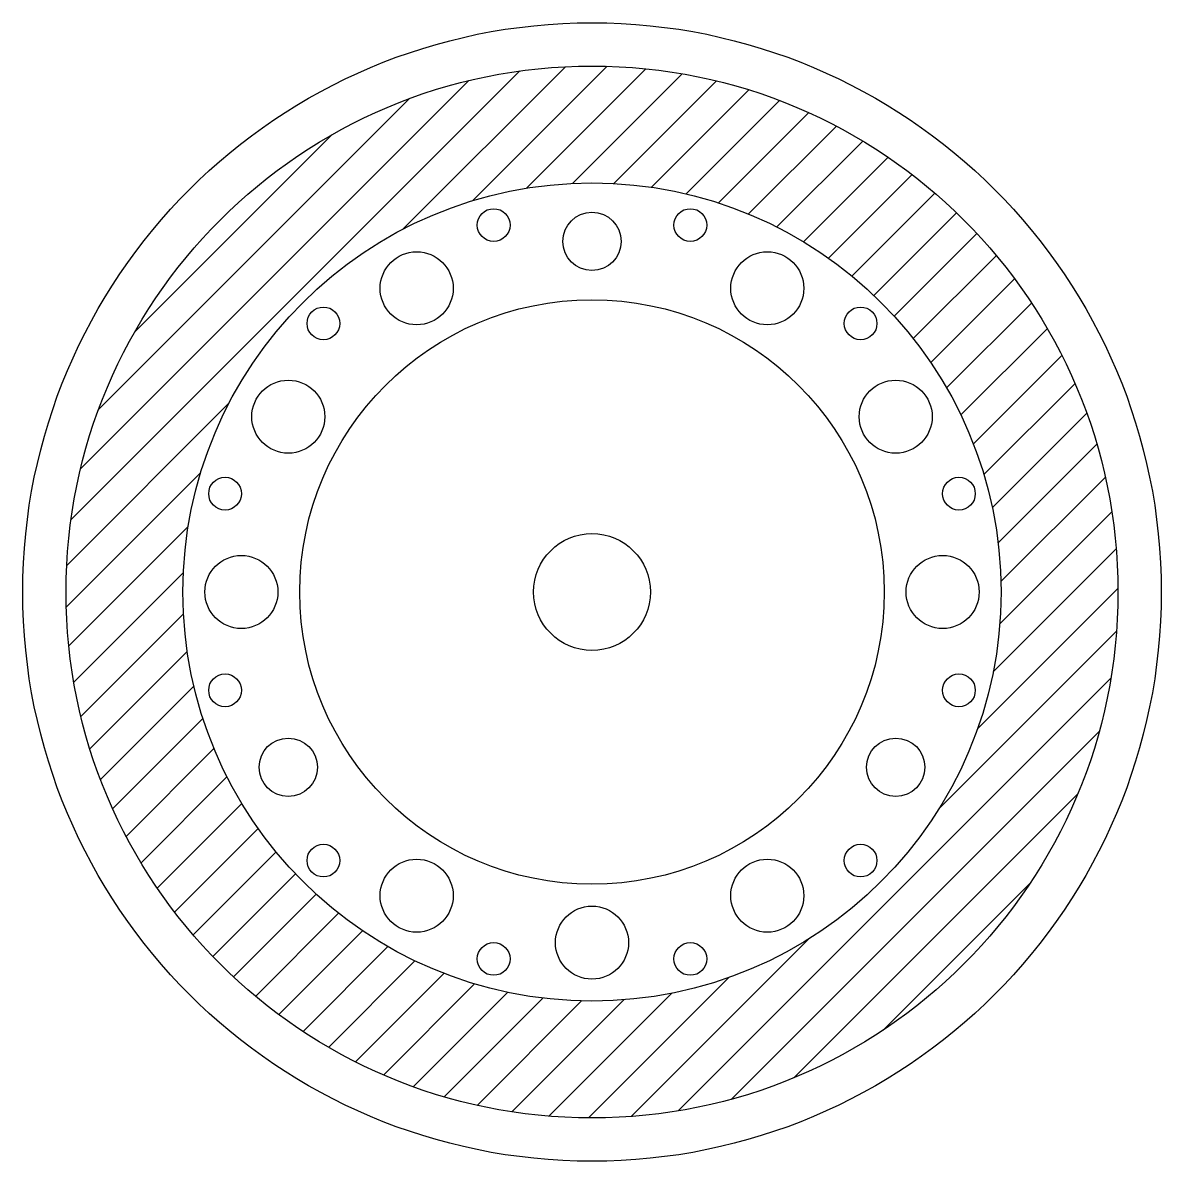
# Model space of a CAD drawing. Header units: inches. Extents: x -33.5 to 38.3, y -28.1 to 10.4.
# Drawn here: x 8.595 to 13.465, y -16.711 to -11.841 of the extents above; entities that cross this region are included whole.
import ezdxf

# ---------------------------------------------------------------- set-up
doc = ezdxf.new("R2010")
doc.units = ezdxf.units.IN
doc.header["$MEASUREMENT"] = 0

msp = doc.modelspace()

# ---------------------------------------------------------------- hatches: boundary and pattern name
h = msp.add_hatch()
h.set_pattern_fill('ANSI31', color=1)
h.set_pattern_definition([(45, (37.84206, -9.49777), (-0.08838835, 0.08838835), [])])
h.paths.add_polyline_path([(8.77973, -14.27608, 1), (13.27973, -14.27608, 1)])
h.paths.add_polyline_path([(12.77973, -14.27608, -1), (9.27973, -14.27608, -1)], flags=16)
h.paths.add_polyline_path([(10.67915, -12.70645, -1), (10.53915, -12.70645, -1)], flags=0)
h.paths.add_polyline_path([(11.21723, -12.77608, -1), (10.84223, -12.77608, -1)], flags=0)
h.paths.add_polyline_path([(11.15473, -12.77608, -1), (10.90473, -12.77608, -1)], flags=0)
h.paths.add_polyline_path([(10.46723, -12.97704, -1), (10.09223, -12.97704, -1)], flags=0)
h.paths.add_polyline_path([(12.27973, -14.27608, -1), (9.77973, -14.27608, -1)], flags=0)
h.paths.add_polyline_path([(10.86356, -13.18942, -1), (10.61356, -13.18942, -1)], flags=0)
h.paths.add_polyline_path([(11.52032, -12.70645, -1), (11.38032, -12.70645, -1)], flags=0)
h.paths.add_polyline_path([(11.44591, -13.18942, -1), (11.19591, -13.18942, -1)], flags=0)
h.paths.add_polyline_path([(9.95069, -13.12703, -1), (9.81069, -13.12703, -1)], flags=0)
h.paths.add_polyline_path([(11.96723, -12.97704, -1), (11.59223, -12.97704, -1)], flags=0)
h.paths.add_polyline_path([(10.35924, -13.48059, -1), (10.10924, -13.48059, -1)], flags=0)
h.paths.add_polyline_path([(9.9182, -13.52608, -1), (9.5432, -13.52608, -1)], flags=0)
h.paths.add_polyline_path([(11.95023, -13.48059, -1), (11.70023, -13.48059, -1)], flags=0)
h.paths.add_polyline_path([(12.24878, -13.12703, -1), (12.10878, -13.12703, -1)], flags=0)
h.paths.add_polyline_path([(10.06807, -13.98491, -1), (9.81807, -13.98491, -1)], flags=0)
h.paths.add_polyline_path([(11.27973, -14.27608, -1), (10.77973, -14.27608, -1)], flags=0)
h.paths.add_polyline_path([(12.51627, -13.52608, -1), (12.14127, -13.52608, -1)], flags=0)
h.paths.add_polyline_path([(9.53011, -13.8555, -1), (9.39011, -13.8555, -1)], flags=0)
h.paths.add_polyline_path([(12.2414, -13.98491, -1), (11.9914, -13.98491, -1)], flags=0)
h.paths.add_polyline_path([(9.71723, -14.27608, -1), (9.34223, -14.27608, -1)], flags=0)
h.paths.add_polyline_path([(10.06807, -14.56725, -1), (9.81807, -14.56725, -1)], flags=0)
h.paths.add_polyline_path([(12.66936, -13.8555, -1), (12.52936, -13.8555, -1)], flags=0)
h.paths.add_polyline_path([(12.71723, -14.27608, -1), (12.34223, -14.27608, -1)], flags=0)
h.paths.add_polyline_path([(12.2414, -14.56725, -1), (11.9914, -14.56725, -1)], flags=0)
h.paths.add_polyline_path([(9.53011, -14.69666, -1), (9.39011, -14.69666, -1)], flags=0)
h.paths.add_polyline_path([(10.35924, -15.07158, -1), (10.10924, -15.07158, -1)], flags=0)
h.paths.add_polyline_path([(9.9182, -15.02608, -1), (9.5432, -15.02608, -1)], flags=0)
h.paths.add_polyline_path([(9.8557, -15.02608, -1), (9.6057, -15.02608, -1)], flags=0)
h.paths.add_polyline_path([(11.95023, -15.07158, -1), (11.70023, -15.07158, -1)], flags=0)
h.paths.add_polyline_path([(10.86356, -15.36275, -1), (10.61356, -15.36275, -1)], flags=0)
h.paths.add_polyline_path([(12.51627, -15.02608, -1), (12.14127, -15.02608, -1)], flags=0)
h.paths.add_polyline_path([(11.44591, -15.36275, -1), (11.19591, -15.36275, -1)], flags=0)
h.paths.add_polyline_path([(12.66936, -14.69666, -1), (12.52936, -14.69666, -1)], flags=0)
h.paths.add_polyline_path([(12.45377, -15.02608, -1), (12.20377, -15.02608, -1)], flags=0)
h.paths.add_polyline_path([(10.46723, -15.57512, -1), (10.09223, -15.57512, -1)], flags=0)
h.paths.add_polyline_path([(9.95069, -15.42513, -1), (9.81069, -15.42513, -1)], flags=0)
h.paths.add_polyline_path([(11.96723, -15.57512, -1), (11.59223, -15.57512, -1)], flags=0)
h.paths.add_polyline_path([(11.21723, -15.77608, -1), (10.84223, -15.77608, -1)], flags=0)
h.paths.add_polyline_path([(12.24878, -15.42513, -1), (12.10878, -15.42513, -1)], flags=0)
h.paths.add_polyline_path([(10.67915, -15.84571, -1), (10.53915, -15.84571, -1)], flags=0)
h.paths.add_polyline_path([(11.52032, -15.84571, -1), (11.38032, -15.84571, -1)], flags=0)

# ---------------------------------------------------------------- linework, layer by layer
for radius in [2.435, 0.25]:
    msp.add_circle((11.02973, -14.27608), radius)
at = {"color": 3}
for centre, radius in [((11.02973, -14.27608), 2.25), ((10.60915, -12.70645), 0.07), ((11.45032, -12.70645), 0.07), ((11.02973, -14.27608), 1.25), ((9.88069, -13.12703), 0.07), ((12.17878, -13.12703), 0.07), ((9.46011, -13.8555), 0.07), ((12.59936, -13.8555), 0.07), ((9.46011, -14.69666), 0.07), ((12.59936, -14.69666), 0.07), ((9.88069, -15.42513), 0.07), ((12.17878, -15.42513), 0.07), ((10.60915, -15.84571), 0.07), ((11.45032, -15.84571), 0.07)]:
    msp.add_circle(centre, radius, dxfattribs=at)
at = {"color": 4}
for radius in [1.75, 1.25]:
    msp.add_circle((11.02973, -14.27608), radius, dxfattribs=at)
at = {"color": 2}
for centre in [(11.02973, -12.77608), (9.7307, -15.02608), (12.32877, -15.02608)]:
    msp.add_circle(centre, 0.125, dxfattribs=at)
at = {"color": 5}
for centre in [(10.27973, -12.97704), (11.77973, -12.97704), (9.7307, -13.52608), (12.32877, -13.52608), (9.52973, -14.27608), (12.52973, -14.27608), (10.27973, -15.57512), (11.77973, -15.57512), (11.02973, -15.77608)]:
    msp.add_circle(centre, 0.15625, dxfattribs=at)

doc.saveas('drawing.dxf')
